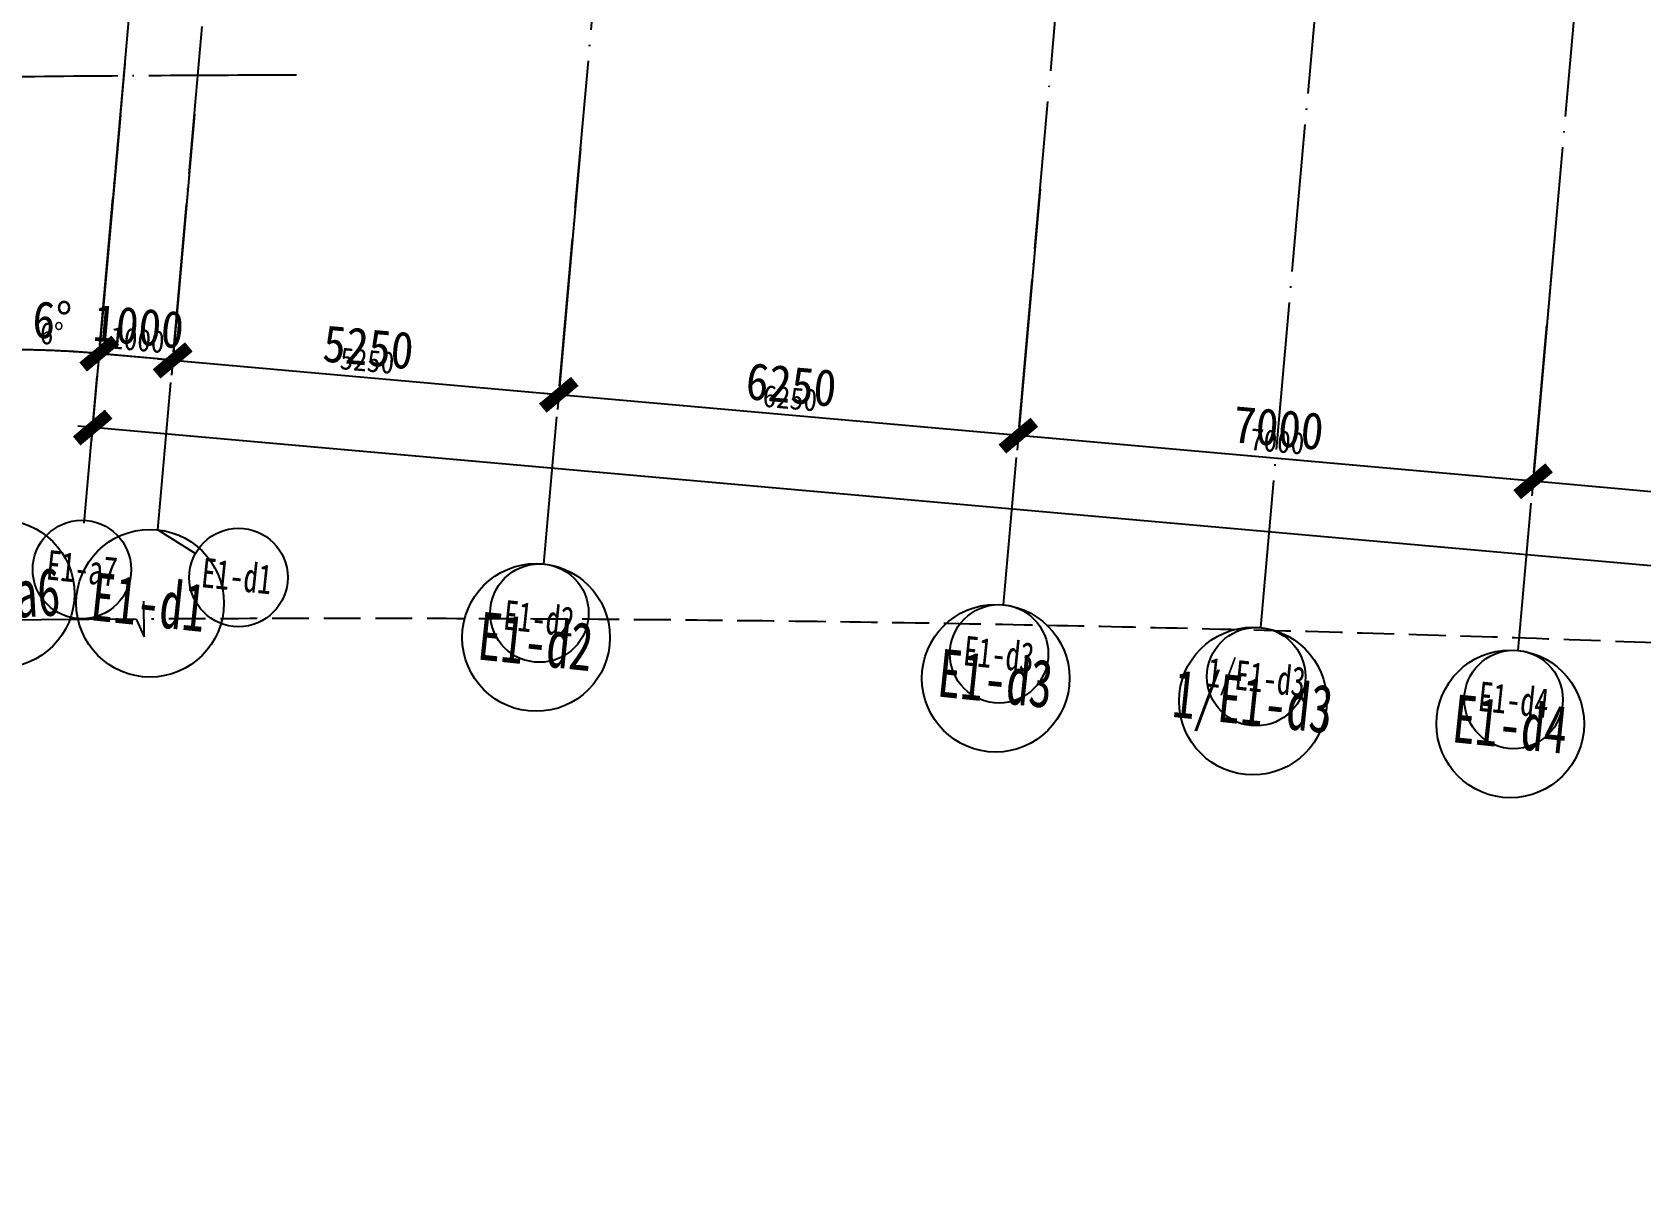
# Model space of a CAD drawing. Header units: millimetres. Extents: x 347599 to 1495443, y -100002 to 152717.
# Drawn here: x 1410013 to 1431803, y -1634 to 13850 of the extents above; entities that cross this region are included whole.
import ezdxf
from ezdxf.enums import TextEntityAlignment as Align

# ---------------------------------------------------------------- set-up
doc = ezdxf.new("R2010")
doc.units = ezdxf.units.MM
doc.header["$LTSCALE"] = 1000
doc.header["$PDMODE"] = 1
doc.linetypes.add('DASH', pattern=[0.35, 0.25, -0.1])
doc.linetypes.add('E-RG-1F$0$$0$DOTE', pattern=[2.42, 2, -0.2, 0.02, -0.2])
doc.layers.get('0').update_dxf_attribs({"linetype": 'CONTINUOUS'})
doc.layers.get('Defpoints').update_dxf_attribs({"linetype": 'CONTINUOUS'})
for name, color, linetype in [('A—文字索引', 40, 'CONTINUOUS'), ('A—楼梯、电梯、栏杆', 50, 'CONTINUOUS'), ('A—轴线、尺寸', 1, 'CONTINUOUS'), ('XRE1$0$A-STRS', 50, 'CONTINUOUS'), ('轴线100', 1, 'CONTINUOUS')]:
    doc.layers.add(name, color=color, linetype=linetype)
doc.styles.add('ARIAL', font='simhei.ttf', dxfattribs={"width": 0.9})
doc.dimstyles.new('200', dxfattribs={"dimscale": 200, "dimtxt": 2.5, "dimasz": 2, "dimexe": 1, "dimexo": 1, "dimgap": 0.8, "dimtad": 1, "dimdec": 0, "dimdsep": 46, "dimtxsty": 'ARIAL', "dimblk1": 'ARCHTICK', "dimblk2": 'ARCHTICK', "dimsah": 1, "dimcen": -0.9, "dimdle": 1, "dimclrd": 256, "dimclre": 256, "dimclrt": 40, "dimaunit": 1, "dimadec": 0, "dimazin": 0, "dimtfac": 0.35, "dimtdec": 0, "dimtix": 1, "dimtmove": 2, "dimatfit": 3, "dimldrblk": 'ARCHTICK', "dimfxl": 0, "dimtvp": 0.8, "dimtolj": 1, "dimtzin": 0, "dimarcsym": 0})
doc.dimstyles.new('副本 100', dxfattribs={"dimscale": 100, "dimtxt": 2.5, "dimasz": 2, "dimexe": 1, "dimexo": 1, "dimgap": 0.8, "dimtad": 1, "dimdec": 0, "dimdsep": 46, "dimtxsty": 'ARIAL', "dimblk1": 'ARCHTICK', "dimblk2": 'ARCHTICK', "dimsah": 1, "dimcen": -0.9, "dimdle": 1, "dimclrd": 256, "dimclre": 256, "dimclrt": 40, "dimaunit": 1, "dimadec": 0, "dimazin": 0, "dimtfac": 0.35, "dimtdec": 0, "dimtix": 1, "dimtmove": 2, "dimatfit": 3, "dimldrblk": 'ARCHTICK', "dimfxl": 0, "dimtvp": 0.8, "dimtolj": 1, "dimtzin": 0, "dimarcsym": 0})

# ---------------------------------------------------------------- blocks, each defined once
blk = doc.blocks.new('_ArchTick')
at = {"color": 0, "linetype": 'ByBlock', "const_width": 0.4}
blk.add_lwpolyline([(-0.5, -0.5), (0.5, 0.5)], dxfattribs=at)
blk = doc.blocks.new('*D276')
at = {"layer": 'A—轴线、尺寸', "linetype": 'ByBlock', "lineweight": -2}
for p, q in [((1430631, 11007), (1430326, 7571)), ((1437603, 10388), (1437299, 6953)), ((1437516, 7134), (1430145, 7788))]:
    blk.add_line(p, q, dxfattribs=at)
at = {"layer": 'Defpoints', "color": 0, "linetype": 'ByBlock'}
for p in [(1430648, 11206), (1437621, 10588), (1430344, 7770)]:
    blk.add_point(p, dxfattribs=at)
at = {"layer": 'A—轴线、尺寸', "linetype": 'ByBlock', "lineweight": -2, "xscale": 400, "yscale": 400, "zscale": 400}
for p, rotation in [((1430344, 7770), 174.9322288769739), ((1437316, 7152), 354.9322288769739)]:
    blk.add_blockref('_ArchTick', p, dxfattribs=dict(at, rotation=rotation))
at = {"layer": 'A—轴线、尺寸', "color": 40, "linetype": 'ByBlock', "insert": (1433867, 7872), "char_height": 500, "attachment_point": 5, "rotation": 354.9322, "style": 'ARIAL'}
blk.add_mtext('\\A1;7000', dxfattribs=at)
blk = doc.blocks.new('*D277')
at = {"layer": 'A—轴线、尺寸', "linetype": 'ByBlock', "lineweight": -2}
for p, q in [((1423658, 11625), (1423353, 8189)), ((1430631, 11007), (1430326, 7571)), ((1430543, 7752), (1423172, 8406))]:
    blk.add_line(p, q, dxfattribs=at)
at = {"layer": 'Defpoints', "color": 0, "linetype": 'ByBlock'}
for p in [(1423676, 11824), (1430648, 11206), (1423371, 8388)]:
    blk.add_point(p, dxfattribs=at)
at = {"layer": 'A—轴线、尺寸', "linetype": 'ByBlock', "lineweight": -2, "xscale": 400, "yscale": 400, "zscale": 400}
for p, rotation in [((1423371, 8388), 174.9322288769739), ((1430344, 7770), 354.9322288769739)]:
    blk.add_blockref('_ArchTick', p, dxfattribs=dict(at, rotation=rotation))
at = {"layer": 'A—轴线、尺寸', "color": 40, "linetype": 'ByBlock', "insert": (1426894, 8491), "char_height": 500, "attachment_point": 5, "rotation": 354.9322, "style": 'ARIAL'}
blk.add_mtext('\\A1;7000', dxfattribs=at)
blk = doc.blocks.new('*D278')
at = {"layer": 'A—轴线、尺寸', "linetype": 'ByBlock', "lineweight": -2}
for p, q in [((1417433, 12177), (1417128, 8741)), ((1423658, 11625), (1423353, 8189)), ((1423570, 8371), (1416946, 8958))]:
    blk.add_line(p, q, dxfattribs=at)
at = {"layer": 'Defpoints', "color": 0, "linetype": 'ByBlock'}
for p in [(1417450, 12376), (1423676, 11824), (1417146, 8941)]:
    blk.add_point(p, dxfattribs=at)
at = {"layer": 'A—轴线、尺寸', "linetype": 'ByBlock', "lineweight": -2, "xscale": 400, "yscale": 400, "zscale": 400}
for p, rotation in [((1417146, 8941), 174.9322288769739), ((1423371, 8388), 354.9322288769739)]:
    blk.add_blockref('_ArchTick', p, dxfattribs=dict(at, rotation=rotation))
at = {"layer": 'A—轴线、尺寸', "color": 40, "linetype": 'ByBlock', "insert": (1420295, 9076), "char_height": 500, "attachment_point": 5, "rotation": 354.9322, "style": 'ARIAL'}
blk.add_mtext('\\A1;6250', dxfattribs=at)
blk = doc.blocks.new('*D279')
at = {"layer": 'A—轴线、尺寸', "linetype": 'ByBlock', "lineweight": -2}
for p, q in [((1412203, 12641), (1411898, 9205)), ((1417433, 12177), (1417128, 8741)), ((1417345, 8923), (1411717, 9422))]:
    blk.add_line(p, q, dxfattribs=at)
at = {"layer": 'Defpoints', "color": 0, "linetype": 'ByBlock'}
for p in [(1412221, 12840), (1417450, 12376), (1411916, 9404)]:
    blk.add_point(p, dxfattribs=at)
at = {"layer": 'A—轴线、尺寸', "linetype": 'ByBlock', "lineweight": -2, "xscale": 400, "yscale": 400, "zscale": 400}
for p, rotation in [((1411916, 9404), 174.9322288769739), ((1417146, 8941), 354.9322288769739)]:
    blk.add_blockref('_ArchTick', p, dxfattribs=dict(at, rotation=rotation))
at = {"layer": 'A—轴线、尺寸', "color": 40, "linetype": 'ByBlock', "insert": (1414567, 9584), "char_height": 500, "attachment_point": 5, "rotation": 354.9322, "style": 'ARIAL'}
blk.add_mtext('\\A1;5250', dxfattribs=at)
blk = doc.blocks.new('*D280')
at = {"layer": 'A—轴线、尺寸', "linetype": 'ByBlock', "lineweight": -2}
for p, q in [((1411207, 12729), (1410903, 9298)), ((1412203, 12641), (1411899, 9210)), ((1410921, 9498), (1410522, 9533)), ((1411917, 9409), (1410921, 9498)), ((1411917, 9409), (1412315, 9374))]:
    blk.add_line(p, q, dxfattribs=at)
at = {"layer": 'Defpoints', "color": 0, "linetype": 'ByBlock'}
for p in [(1411225, 12928), (1412221, 12840), (1410921, 9498)]:
    blk.add_point(p, dxfattribs=at)
at = {"layer": 'A—轴线、尺寸', "linetype": 'ByBlock', "lineweight": -2, "xscale": 400, "yscale": 400, "zscale": 400}
for p, rotation in [((1410921, 9498), 354.9322288769739), ((1411917, 9409), 174.9322288769739)]:
    blk.add_blockref('_ArchTick', p, dxfattribs=dict(at, rotation=rotation))
at = {"layer": 'A—轴线、尺寸', "color": 40, "linetype": 'ByBlock', "insert": (1411455, 9865), "char_height": 500, "attachment_point": 5, "rotation": 354.9322, "style": 'ARIAL'}
blk.add_mtext('\\A1;1000', dxfattribs=at)
blk = doc.blocks.new('*D281')
at = {"layer": 'A—轴线、尺寸', "linetype": 'ByBlock', "lineweight": -2}
for p, q in [((1411260, 13322), (1410814, 8297)), ((1482849, 2110), (1410632, 8514)), ((1483078, 6953), (1482632, 1928))]:
    blk.add_line(p, q, dxfattribs=at)
at = {"layer": 'Defpoints', "color": 0, "linetype": 'ByBlock'}
for p in [(1411277, 13521), (1410832, 8497), (1483095, 7152)]:
    blk.add_point(p, dxfattribs=at)
at = {"layer": 'A—轴线、尺寸', "linetype": 'ByBlock', "lineweight": -2, "xscale": 400, "yscale": 400, "zscale": 400}
for p, rotation in [((1410832, 8497), 174.9322288769739), ((1482650, 2128), 354.9322288769739)]:
    blk.add_blockref('_ArchTick', p, dxfattribs=dict(at, rotation=rotation))
at = {"layer": 'A—轴线、尺寸', "color": 40, "linetype": 'ByBlock', "insert": (1446777, 5723), "char_height": 500, "attachment_point": 5, "rotation": 354.9322, "style": 'ARIAL'}
blk.add_mtext('\\A1;72100', dxfattribs=at)
blk = doc.blocks.new('*D330')
at = {"layer": 'A—轴线、尺寸', "linetype": 'ByBlock', "lineweight": -2}
blk.add_arc((1409755, -3643), 13193, 84.9322, 90.6028, dxfattribs=at)
at = {"layer": 'Defpoints', "color": 0, "linetype": 'ByBlock'}
for p in [(1409332, 36540), (1413318, 36536), (1410486, 9529), (1409641, 7244), (1410717, 7202)]:
    blk.add_point(p, dxfattribs=at)
at = {"layer": 'A—轴线、尺寸', "linetype": 'ByBlock', "lineweight": -2, "xscale": 400, "yscale": 400, "zscale": 400}
for p, rotation in [((1409616, 9549), 180.6028049633472), ((1410920, 9498), 354.9322288702159)]:
    blk.add_blockref('_ArchTick', p, dxfattribs=dict(at, rotation=rotation))
at = {"layer": 'A—轴线、尺寸', "color": 40, "linetype": 'ByBlock', "insert": (1410285, 9949), "char_height": 500, "attachment_point": 5, "rotation": 357.7675, "style": 'ARIAL'}
blk.add_mtext('\\A1;6°', dxfattribs=at)
blk = doc.blocks.new('*D522')
at = {"layer": 'Defpoints', "color": 0, "linetype": 'Continuous'}
for p in [(1430648, 11206), (1437621, 10588), (1430344, 7770)]:
    blk.add_point(p, dxfattribs=at)
at = {"layer": '轴线100', "linetype": 'Continuous', "lineweight": -2}
for p, q in [((1430640, 11106), (1430335, 7671)), ((1437612, 10488), (1437308, 7052)), ((1437416, 7143), (1430244, 7779))]:
    blk.add_line(p, q, dxfattribs=at)
at = {"layer": '轴线100', "linetype": 'Continuous', "lineweight": -2, "xscale": 200, "yscale": 200, "zscale": 200}
for p, rotation in [((1430344, 7770), 174.9322288767491), ((1437316, 7152), 354.932228876749)]:
    blk.add_blockref('_ArchTick', p, dxfattribs=dict(at, rotation=rotation))
at = {"layer": '轴线100', "color": 40, "linetype": 'Continuous', "insert": (1433851, 7692), "char_height": 300, "attachment_point": 5, "rotation": 354.9322, "style": 'ARIAL'}
blk.add_mtext('\\A1;7000', dxfattribs=at)
blk = doc.blocks.new('*D523')
at = {"layer": 'Defpoints', "color": 0, "linetype": 'Continuous'}
for p in [(1423676, 11824), (1430648, 11206), (1423371, 8388)]:
    blk.add_point(p, dxfattribs=at)
at = {"layer": '轴线100', "linetype": 'Continuous', "lineweight": -2}
for p, q in [((1423667, 11725), (1423362, 8289)), ((1430640, 11106), (1430335, 7671)), ((1430443, 7761), (1423272, 8397))]:
    blk.add_line(p, q, dxfattribs=at)
at = {"layer": '轴线100', "linetype": 'Continuous', "lineweight": -2, "xscale": 200, "yscale": 200, "zscale": 200}
for p, rotation in [((1423371, 8388), 174.9322288767491), ((1430344, 7770), 354.932228876749)]:
    blk.add_blockref('_ArchTick', p, dxfattribs=dict(at, rotation=rotation))
at = {"layer": '轴线100', "color": 40, "linetype": 'Continuous', "insert": (1426878, 8310), "char_height": 300, "attachment_point": 5, "rotation": 354.9322, "style": 'ARIAL'}
blk.add_mtext('\\A1;7000', dxfattribs=at)
blk = doc.blocks.new('*D524')
at = {"layer": 'Defpoints', "color": 0, "linetype": 'Continuous'}
for p in [(1417450, 12376), (1423676, 11824), (1417146, 8941)]:
    blk.add_point(p, dxfattribs=at)
at = {"layer": '轴线100', "linetype": 'Continuous', "lineweight": -2}
for p, q in [((1417441, 12277), (1417137, 8841)), ((1423667, 11725), (1423362, 8289)), ((1423471, 8380), (1417046, 8949))]:
    blk.add_line(p, q, dxfattribs=at)
at = {"layer": '轴线100', "linetype": 'Continuous', "lineweight": -2, "xscale": 200, "yscale": 200, "zscale": 200}
for p, rotation in [((1417146, 8941), 174.9322288767491), ((1423371, 8388), 354.932228876749)]:
    blk.add_blockref('_ArchTick', p, dxfattribs=dict(at, rotation=rotation))
at = {"layer": '轴线100', "color": 40, "linetype": 'Continuous', "insert": (1420279, 8895), "char_height": 300, "attachment_point": 5, "rotation": 354.9322, "style": 'ARIAL'}
blk.add_mtext('\\A1;6250', dxfattribs=at)
blk = doc.blocks.new('*D525')
at = {"layer": 'Defpoints', "color": 0, "linetype": 'Continuous'}
for p in [(1412221, 12840), (1417450, 12376), (1411916, 9404)]:
    blk.add_point(p, dxfattribs=at)
at = {"layer": '轴线100', "linetype": 'Continuous', "lineweight": -2}
for p, q in [((1412212, 12740), (1411907, 9305)), ((1417441, 12277), (1417137, 8841)), ((1417245, 8932), (1411816, 9413))]:
    blk.add_line(p, q, dxfattribs=at)
at = {"layer": '轴线100', "linetype": 'Continuous', "lineweight": -2, "xscale": 200, "yscale": 200, "zscale": 200}
for p, rotation in [((1411916, 9404), 174.9322288767491), ((1417146, 8941), 354.932228876749)]:
    blk.add_blockref('_ArchTick', p, dxfattribs=dict(at, rotation=rotation))
at = {"layer": '轴线100', "color": 40, "linetype": 'Continuous', "insert": (1414551, 9403), "char_height": 300, "attachment_point": 5, "rotation": 354.9322, "style": 'ARIAL'}
blk.add_mtext('\\A1;5250', dxfattribs=at)
blk = doc.blocks.new('*D526')
at = {"layer": 'Defpoints', "color": 0, "linetype": 'Continuous'}
for p in [(1411225, 12928), (1412221, 12840), (1410921, 9498)]:
    blk.add_point(p, dxfattribs=at)
at = {"layer": '轴线100', "linetype": 'Continuous', "lineweight": -2}
for p, q in [((1411216, 12829), (1410912, 9398)), ((1412212, 12740), (1411908, 9310)), ((1412016, 9400), (1410821, 9506))]:
    blk.add_line(p, q, dxfattribs=at)
at = {"layer": '轴线100', "linetype": 'Continuous', "lineweight": -2, "xscale": 200, "yscale": 200, "zscale": 200}
for p, rotation in [((1410921, 9498), 174.9322288767491), ((1411917, 9409), 354.932228876749)]:
    blk.add_blockref('_ArchTick', p, dxfattribs=dict(at, rotation=rotation))
at = {"layer": '轴线100', "color": 40, "linetype": 'Continuous', "insert": (1411439, 9684), "char_height": 300, "attachment_point": 5, "rotation": 354.9322, "style": 'ARIAL'}
blk.add_mtext('\\A1;1000', dxfattribs=at)
blk = doc.blocks.new('*D527')
at = {"layer": 'Defpoints', "color": 0, "linetype": 'Continuous'}
for p in [(1411277, 13521), (1410832, 8497), (1483095, 7152)]:
    blk.add_point(p, dxfattribs=at)
at = {"layer": '轴线100', "linetype": 'Continuous', "lineweight": -2}
for p, q in [((1411268, 13422), (1410823, 8397)), ((1482749, 2119), (1410732, 8505)), ((1483087, 7053), (1482641, 2028))]:
    blk.add_line(p, q, dxfattribs=at)
at = {"layer": '轴线100', "linetype": 'Continuous', "lineweight": -2, "xscale": 200, "yscale": 200, "zscale": 200}
for p, rotation in [((1410832, 8497), 174.9322288767491), ((1482650, 2128), 354.932228876749)]:
    blk.add_blockref('_ArchTick', p, dxfattribs=dict(at, rotation=rotation))
at = {"layer": '轴线100', "color": 40, "linetype": 'Continuous', "insert": (1446761, 5543), "char_height": 300, "attachment_point": 5, "rotation": 354.9322, "style": 'ARIAL'}
blk.add_mtext('\\A1;72100', dxfattribs=at)
blk = doc.blocks.new('*D573')
at = {"layer": 'Defpoints', "color": 0, "linetype": 'E-RG-1F$0$$0$DOTE'}
for p in [(1409332, 36540), (1413318, 36536), (1410486, 9529), (1409641, 7244), (1410717, 7202)]:
    blk.add_point(p, dxfattribs=at)
at = {"layer": '轴线100', "linetype": 'E-RG-1F$0$$0$DOTE', "lineweight": -2}
blk.add_arc((1409755, -3643), 13193, 84.9322, 90.6028, dxfattribs=at)
at = {"layer": '轴线100', "linetype": 'E-RG-1F$0$$0$DOTE', "lineweight": -2, "xscale": 200, "yscale": 200, "zscale": 200}
for p, rotation in [((1409616, 9549), 180.6028049633472), ((1410920, 9498), 354.9322288702159)]:
    blk.add_blockref('_ArchTick', p, dxfattribs=dict(at, rotation=rotation))
at = {"layer": '轴线100', "color": 40, "linetype": 'E-RG-1F$0$$0$DOTE', "insert": (1410278, 9769), "char_height": 300, "attachment_point": 5, "rotation": 357.7675, "style": 'ARIAL'}
blk.add_mtext('\\A1;6°', dxfattribs=at)

msp = doc.modelspace()

# ---------------------------------------------------------------- linework, layer by layer
at = {"layer": 'A—楼梯、电梯、栏杆'}
msp.add_arc((1414285.7, -470051.1), 475962.8, 90.344669, 100.215985, dxfattribs=at)
at = {"layer": 'A—楼梯、电梯、栏杆', "linetype": 'DASH', "ltscale": 2}
msp.add_arc((1414285.7, -470051.1), 475962.8, 81.2152, 90.319787, dxfattribs=at)
at = {"layer": 'A—轴线、尺寸', "linetype": 'E-RG-1F$0$$0$DOTE'}
for p, q in [((1416942.5, 6649.6), (1420482.1, 46571)), ((1423168, 6097.5), (1426707.6, 46018.9)), ((1430140.7, 5479.1), (1433680.3, 45400.5)), ((1410716.9, 7201.6), (1413318.2, 36535.5)), ((1426654.3, 5788.2), (1427501.1, 15338.2))]:
    msp.add_line(p, q, dxfattribs=at)
at = {"layer": 'A—轴线、尺寸', "linetype": 'ByBlock'}
for centre in [(1409586, 6246), (1411609.2, 6118.7), (1416838.7, 5655), (1423064.2, 5102.9), (1426548.2, 4793.9), (1430034.6, 4484.8)]:
    msp.add_circle(centre, 1000, dxfattribs=at)
at = {"layer": 'A—轴线、尺寸', "linetype": 'E-RG-1F$0$$0$DOTE'}
msp.add_arc((1414706.3, -474229.7), 487500, 90.131059, 98.027565, dxfattribs=at)
at = {"layer": 'XRE1$0$A-STRS'}
for p, q in [((1411527.7, 5661.9), (1411524.1, 6145.6)), ((1411422.5, 5903.2), (1411527.7, 5661.9))]:
    msp.add_line(p, q, dxfattribs=at)
at = {"layer": '轴线100', "linetype": 'E-RG-1F$0$$0$DOTE'}
for p, q in [((1411713, 7113.3), (1415288.7, 47442.4)), ((1416942.5, 6649.6), (1420482.1, 46571)), ((1423168, 6097.5), (1426707.6, 46018.9)), ((1430140.7, 5479.1), (1433680.3, 45400.5)), ((1410716.9, 7201.6), (1413318.2, 36535.5)), ((1426654.3, 5788.2), (1427501.1, 15338.2)), ((1411713, 7113.3), (1412225.7, 6792.9))]:
    msp.add_line(p, q, dxfattribs=at)
at = {"layer": '轴线100', "linetype": 'ByBlock'}
for centre in [(1410686.4, 6575.2), (1412807.8, 6467.9), (1430079.1, 4815.3)]:
    msp.add_circle(centre, 666.7, dxfattribs=at)
at = {"layer": '轴线100', "linetype": 'Continuous'}
for centre in [(1416884, 5985.5), (1423109.5, 5433.4)]:
    msp.add_circle(centre, 666.7, dxfattribs=at)
at = {"layer": '轴线100'}
msp.add_circle((1426592.8, 5124.4), 666.7, dxfattribs=at)
at = {"layer": '轴线100', "linetype": 'E-RG-1F$0$$0$DOTE'}
for centre, radius, start, end in [((1415420.8, -479683.1), 495000, 90.381865, 98.026074), ((1414706.3, -474229.7), 487500, 90.131059, 98.027565)]:
    msp.add_arc(centre, radius, start, end, dxfattribs=at)

# ---------------------------------------------------------------- texts
at = {"layer": 'A—文字索引', "style": 'ARIAL', "width": 0.7}
for s, rotation, p in [('E1-a6', 3.10524, (1409617.5, 6239)), ('E1-d1', 354, (1411593.2, 6133)), ('E1-d2', 354, (1416835.2, 5601.7)), ('E1-d3', 354, (1423063.8, 5100.6)), ('1/E1-d3', 354, (1426550.1, 4791.4)), ('E1-d4', 354, (1430036.5, 4482.3))]:
    msp.add_text(s, height=650, rotation=rotation, dxfattribs=at).set_placement(p, align=Align.MIDDLE_CENTER)
at = {"layer": '轴线100', "color": 40, "style": 'ARIAL', "width": 0.7}
for s, p in [('E1-a7', (1410687.7, 6591.8)), ('E1-d1', (1412786.5, 6486.9)), ('E1-d2', (1416879.4, 5914.4)), ('E1-d3', (1423109, 5430.4)), ('1/E1-d3', (1426595.3, 5121.1)), ('E1-d4', (1430081.6, 4812))]:
    msp.add_text(s, height=400, rotation=354, dxfattribs=at).set_placement(p, align=Align.MIDDLE_CENTER)

# ---------------------------------------------------------------- dimensions: what is measured, and where the dimension line sits
at = {"layer": 'A—轴线、尺寸', "linetype": 'ByBlock'}
dim = msp.add_angular_dim_2l(base=(1410486.4, 9529), line1=((1409640.6, 7243.7), (1409332.3, 36540.2)), line2=((1410716.9, 7201.6), (1413318.2, 36535.5)), dimstyle='200', dxfattribs=at)
dim.commit()
dim.dimension.update_dxf_attribs({"geometry": '*D330', "text_midpoint": (1410285, 9949)})
for base, p1, p2, picture, middle in [((1410831.7, 8496.6), (1483095.4, 7152.2), (1411277.3, 13521.1), '*D281', (1446777.3, 5723.3)), ((1410920.6, 9497.5), (1412220.8, 12840.1), (1411224.8, 12928.4), '*D280', (1411455, 9864.6)), ((1411916.1, 9404.3), (1417450.3, 12376.3), (1412220.8, 12840.1), '*D279', (1414567.3, 9583.6)), ((1417145.6, 8940.6), (1423675.8, 11824.3), (1417450.3, 12376.3), '*D278', (1420294.8, 9075.7)), ((1423371.1, 8388.5), (1430648.5, 11205.9), (1423675.8, 11824.3), '*D277', (1426893.9, 8490.5)), ((1430343.8, 7770.1), (1437621.1, 10587.6), (1430648.5, 11205.9), '*D276', (1433866.6, 7872.2))]:
    dim = msp.add_linear_dim(base=base, p1=p1, p2=p2, angle=354.93223, dimstyle='200', dxfattribs=at)
    dim.commit()
    dim.dimension.update_dxf_attribs({"geometry": picture, "text_midpoint": middle})
at = {"layer": '轴线100', "linetype": 'E-RG-1F$0$$0$DOTE'}
dim = msp.add_angular_dim_2l(base=(1410486.4, 9529), line1=((1409640.6, 7243.7), (1409332.3, 36540.2)), line2=((1410716.9, 7201.6), (1413318.2, 36535.5)), dimstyle='副本 100', override={"dimtxt": 3}, dxfattribs=at)
dim.commit()
dim.dimension.update_dxf_attribs({"geometry": '*D573', "text_midpoint": (1410278, 9769.1)})
at = {"layer": '轴线100', "linetype": 'Continuous'}
for base, p1, p2, picture, middle in [((1410831.7, 8496.6), (1483095.4, 7152.2), (1411277.3, 13521.1), '*D527', (1446761.3, 5542.9)), ((1410920.6, 9497.5), (1412220.8, 12840.1), (1411224.8, 12928.4), '*D526', (1411439, 9684.2)), ((1411916.1, 9404.3), (1417450.3, 12376.3), (1412220.8, 12840.1), '*D525', (1414551.3, 9403.2)), ((1417145.6, 8940.6), (1423675.8, 11824.3), (1417450.3, 12376.3), '*D524', (1420278.8, 8895.3)), ((1423371.1, 8388.5), (1430648.5, 11205.9), (1423675.8, 11824.3), '*D523', (1426877.9, 8310.1)), ((1430343.8, 7770.1), (1437621.1, 10587.6), (1430648.5, 11205.9), '*D522', (1433850.6, 7691.8))]:
    dim = msp.add_linear_dim(base=base, p1=p1, p2=p2, angle=354.93223, dimstyle='副本 100', override={"dimtxt": 3}, dxfattribs=at)
    dim.commit()
    dim.dimension.update_dxf_attribs({"geometry": picture, "text_midpoint": middle})

doc.saveas('drawing.dxf')
